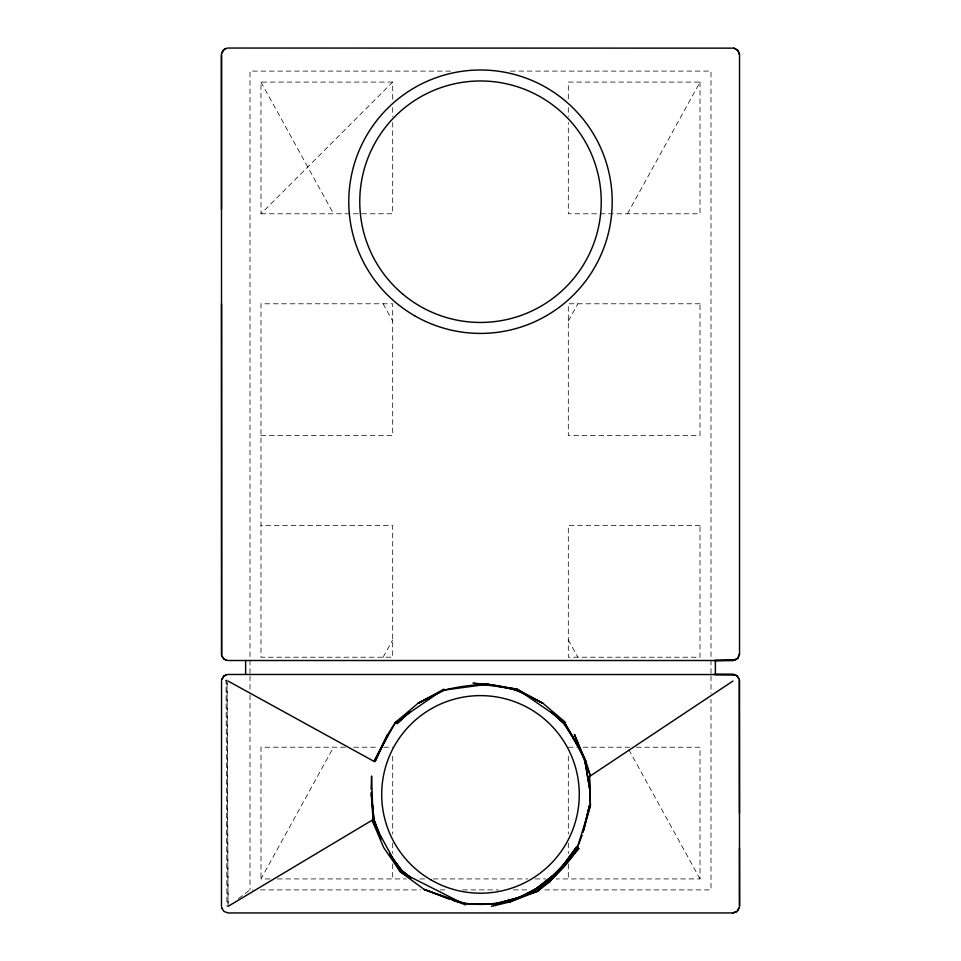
<?xml version="1.0" encoding="UTF-8"?>
<svg xmlns="http://www.w3.org/2000/svg" width="961" height="961" viewBox="0 0 961 961"><rect width="100%" height="100%" fill="white"/><g stroke="black" fill="none" stroke-linecap="round" stroke-linejoin="round"><path stroke-width="0.72" stroke-dasharray="4.8 3.6" d="M227.036 679.907L228.045 904.878M225.811 681.049L226.051 679.907L226.916 906.367M269.969 878.931L260.984 878.931L333.551 747.214M383.139 657.216L392.689 639.87M568.311 321.13L577.861 303.784M627.449 213.786L700.016 82.069L568.311 82.069L568.311 101.53M392.689 82.069L260.984 82.069L260.984 213.786L392.689 82.069L392.689 101.53M238.448 898.571L250.004 889.898L252.995 889.898M450.565 71.102L250.004 71.102L250.004 675.451M510.435 71.102L710.996 71.102L710.996 675.451M260.984 213.786L392.689 213.786L392.689 122.491M260.984 435.501L392.689 435.501L392.689 303.784L260.984 303.784L260.984 657.216L392.689 657.216L392.689 525.499L260.984 525.499M345.383 747.214L260.984 747.214L260.984 878.931M353.78 747.214L377.901 747.214M383.715 747.214L392.689 747.214M568.311 747.214L577.285 747.214M583.099 747.214L629.671 747.214M636.338 747.214L700.016 747.214L700.016 878.931L556.167 878.931M277.441 878.931L406.323 878.931M419.813 878.931L425.807 878.931M433.303 878.931L527.697 878.931M535.193 878.931L545.68 878.931M260.479 889.898L420.63 889.898M440.09 889.898L447.574 889.898M462.541 889.898L498.459 889.898M513.426 889.898L529.895 889.898M544.863 889.898L710.996 889.898L710.996 699.404M260.984 82.069L333.551 213.786M383.139 303.784L392.689 321.13M568.311 639.87L577.861 657.216M628.89 749.82L700.016 878.931M227.048 682.911L228.057 906.367M710.996 676.003L710.996 693.446M700.016 82.069L700.016 213.786L568.311 213.786L568.311 122.491M568.311 107.524L568.311 116.497M568.311 756.199L568.311 834.028M568.311 843.001L568.311 853.476M568.311 863.963L568.311 878.931M392.689 107.524L392.689 116.497M392.689 756.199L392.689 834.028M392.689 843.001L392.689 853.476M392.689 863.963L392.689 878.931M250.004 676.003L250.004 693.446M250.004 694.947L250.004 889.898M700.016 303.784L568.311 303.784L568.311 435.501L700.016 435.501L700.016 303.784M700.016 525.499L568.311 525.499L568.311 657.216L700.016 657.216L700.016 525.499"/><path stroke-width="1.44" d="M221.474 906.367L221.547 681.049M371.114 789.281L371.583 776.044L373.06 820.021L371.162 792.212M734.072 48.146L737.928 50.404L739.526 54.633L739.526 653.924L737.928 658.153L732.943 660.507L228.057 660.507M739.526 653.924L737.916 658.153L735.165 660.111L715.38 660.507L715.38 674.466L733.868 674.55L736.763 675.727M583.363 830.929L589.441 805.366L584.42 826.676M583.063 832.346L590.402 805.462L589.417 776.044L590.402 805.462L577.357 847.494L582.15 835.133M374.045 761.388L387.403 734.973L395.391 722.456L417.987 703.344L443.934 689.121L395.391 722.456L374.045 761.388L228.057 681.049M409.866 711.969L396.881 723.717L409.818 711.909M590.402 775.875L585.994 761.689L574.45 734.432L590.402 775.875L732.943 681.049M228.057 906.367L372.075 820.25L400.377 871.891L424.209 889.442L448.835 898.955M429.807 697.35L417.987 703.344L444.27 690.07L487.876 684.208L517.066 689.121L543.013 703.344L565.609 722.456L517.066 689.121L473.052 683.199C491.924 684.712 511.865 686.478 528.574 696.016M432.426 696.016L444.27 690.07A198.459 184.884 -7.7 0 1 487.876 684.208L516.73 690.07L543.013 703.344L531.193 697.35M225.835 48.446L223.072 50.404L221.571 53.492L223.889 49.588L227.06 48.146M226.928 674.562L223.877 676.003L221.571 679.907L223.889 676.003L227.132 674.562M732.943 912.95L737.123 911.412L739.345 907.508L737.111 911.412L732.943 912.95L228.057 912.95L223.889 911.412L221.571 907.508L221.955 908.613M713.963 660.495L733.964 660.399M228.057 48.05L733.147 48.146M228.057 674.466L733.868 674.55M713.939 674.478L733.111 674.55M732.943 674.466L736.234 675.355L739.045 678.802M224.237 659.246L227.072 660.423M733.964 48.146L737.916 50.404L739.453 54.633M226.916 660.399L223.829 658.946L221.871 655.955M452.991 900.397C471.118 905.875 491.371 905.682 509.426 900.013C539.337 894.343 562.173 872.792 578.246 847.974L549.572 881.886L537.824 891.195L509.943 901.911L491.431 906.367L537.824 891.195L579.147 848.467L549.572 881.886L509.943 901.911L523.625 896.096L548.947 881.093L523.625 896.096L495.227 903.881L465.773 903.881L424.209 889.442L465.641 904.878L400.377 871.891L383.643 847.494L372.075 820.25M551.182 711.909L564.119 723.717L572.047 735.97M551.134 711.969L564.119 723.717L579.819 748.319L585.994 761.689L564.852 723.104L579.819 748.319L577.489 744.619M223.889 658.97L221.955 656.171M737.171 676.027L739.129 679.019M572.828 737.207L575.939 742.144M380.748 837.524L373.985 819.793L372.436 805.282M381.325 838.857L373.985 819.793L371.354 793.654M371.475 795.107L371.883 799.468M739.429 679.907L739.526 906.367L739.49 847.902M739.369 680.028L739.465 813.426M221.511 209.222L221.474 54.633L221.571 655.066M221.535 303.76L221.631 654.946M245.62 660.507L245.62 674.466M381.181 748.319L375.006 761.689L387.403 734.973L381.181 748.319M576.528 847.037L559.206 870.534L536.298 888.625L559.206 870.534L576.528 847.037M410.96 877.765L401.794 870.534L389.625 854.113L401.794 870.534L410.912 877.825M587.603 776.344L585.081 761.965L589.934 790.747L587.603 776.344M414.647 315.773A131.705 131.705 0 0 0 612.205 201.714A131.705 131.705 0 0 0 414.647 87.643A131.705 131.705 0 0 0 414.647 315.773M402.887 294.198A120.738 120.738 0 0 0 599.4 222.676A120.738 120.738 0 0 0 439.201 88.256A120.738 120.738 0 0 0 402.887 294.198M431.105 879.964A98.779 98.779 0 0 0 579.279 794.411A98.779 98.779 0 0 0 431.105 708.858A98.779 98.779 0 0 0 431.105 879.964"/></g></svg>
